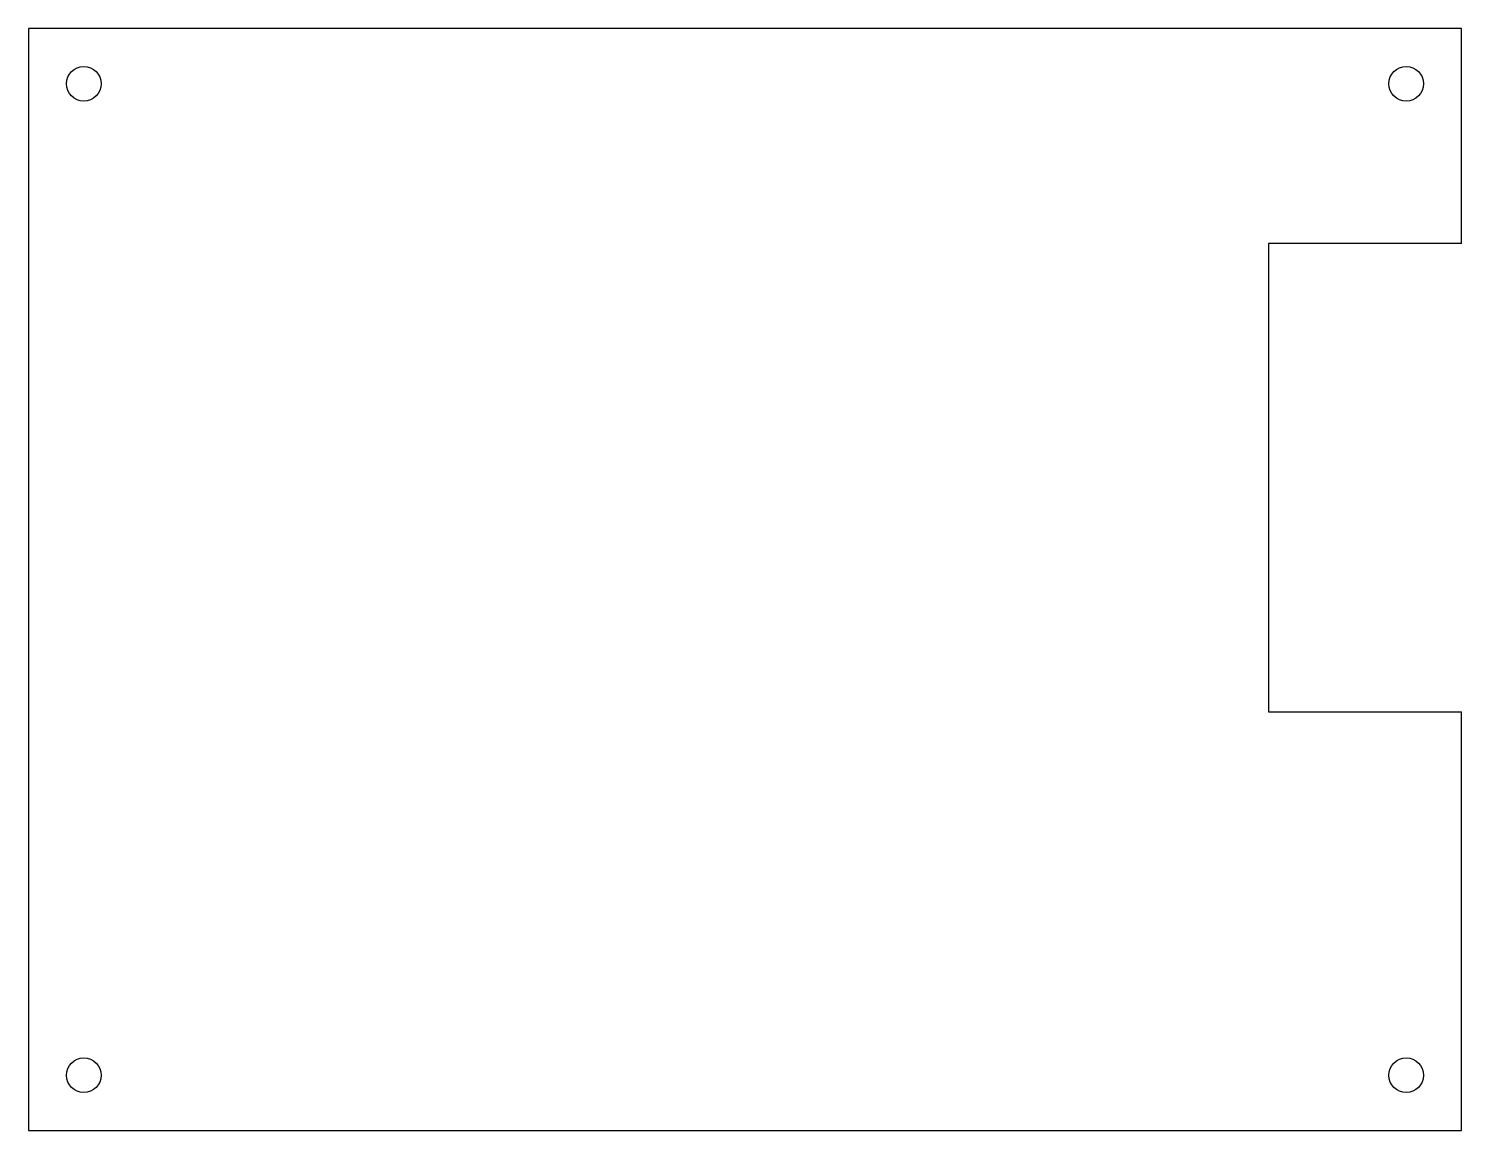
# Model space of a CAD drawing. Header units: millimetres. Extents: x 0 to 165, y 0 to 127.
import ezdxf

# ---------------------------------------------------------------- set-up
doc = ezdxf.new("R2010")
doc.units = ezdxf.units.MM
doc.layers.add('Mounting Holes', color=5, linetype='Continuous', lineweight=25)
doc.layers.add('Profile', color=7, linetype='Continuous', lineweight=25)

msp = doc.modelspace()

# ---------------------------------------------------------------- linework, layer by layer
at = {"layer": 'Mounting Holes'}
for centre in [(6.35, 120.65), (158.75, 120.65), (6.35, 6.35), (158.75, 6.35)]:
    msp.add_circle(centre, 2, dxfattribs=at)
at = {"layer": 'Profile'}
for p, q in [((165.1, 127), (0, 127)), ((0, 127), (0, 0)), ((165.1, 102.235), (165.1, 127)), ((165.1, 102.235), (142.875, 102.235)), ((142.875, 102.235), (142.875, 48.26)), ((142.875, 48.26), (165.1, 48.26)), ((165.1, 0), (165.1, 48.26)), ((0, 0), (165.1, 0))]:
    msp.add_line(p, q, dxfattribs=at)

doc.saveas('drawing.dxf')
